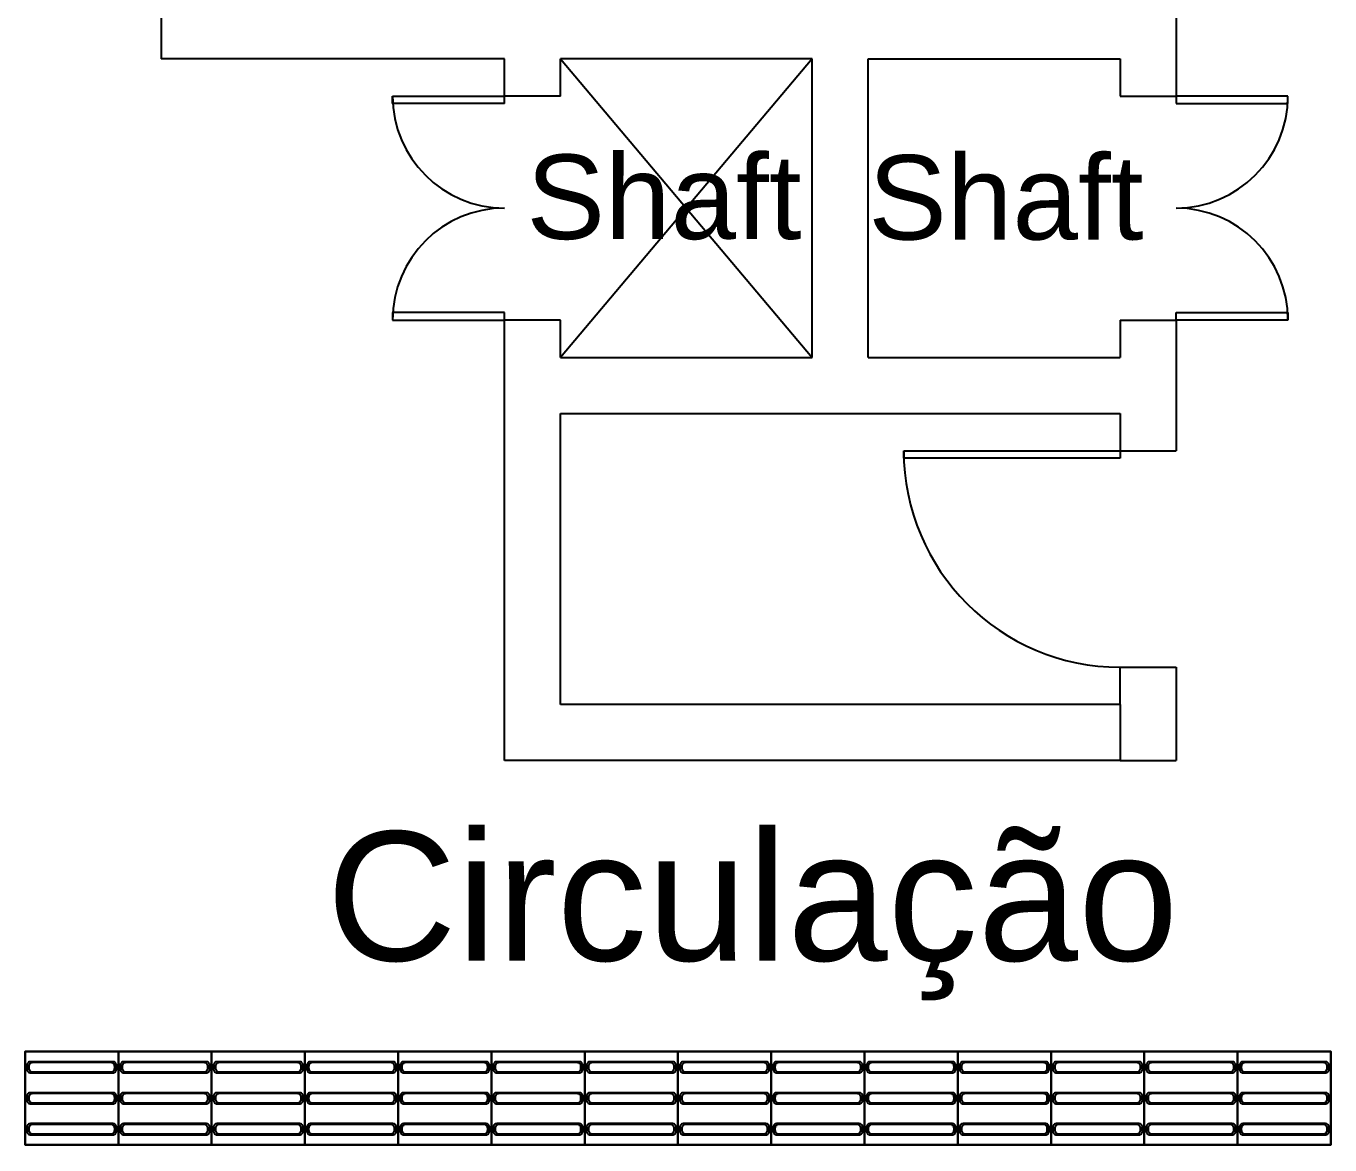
# Model space of a CAD drawing. Header units: millimetres. Extents: x 72331 to 137430, y 77189 to 139414.
# Drawn here: x 97615 to 101110, y 128194 to 131191 of the extents above; entities that cross this region are included whole.
import ezdxf

# ---------------------------------------------------------------- set-up
doc = ezdxf.new("R2010")
doc.units = ezdxf.units.MM
doc.header["$LTSCALE"] = 600
doc.layers.add('ALVENARIA', color=7, linetype='Continuous')
doc.layers.add('Piso Direcional', color=150, linetype='Continuous')
doc.styles.get("Standard").update_dxf_attribs({"font": 'arial.ttf'})

msp = doc.modelspace()

# ---------------------------------------------------------------- linework, layer by layer
for points in [[(97612.3, 128443.5), (97862.3, 128443.5), (97862.3, 128193.5), (97612.3, 128193.5)], [(97862.3, 128443.5), (98112.3, 128443.5), (98112.3, 128193.5), (97862.3, 128193.5)], [(98112.3, 128443.5), (98362.3, 128443.5), (98362.3, 128193.5), (98112.3, 128193.5)], [(98362.3, 128443.5), (98612.3, 128443.5), (98612.3, 128193.5), (98362.3, 128193.5)], [(98612.3, 128443.5), (98862.3, 128443.5), (98862.3, 128193.5), (98612.3, 128193.5)], [(98862.3, 128443.5), (99112.3, 128443.5), (99112.3, 128193.5), (98862.3, 128193.5)], [(99112.3, 128443.5), (99362.3, 128443.5), (99362.3, 128193.5), (99112.3, 128193.5)], [(99362.3, 128443.5), (99612.3, 128443.5), (99612.3, 128193.5), (99362.3, 128193.5)], [(99612.3, 128443.5), (99862.3, 128443.5), (99862.3, 128193.5), (99612.3, 128193.5)], [(99862.3, 128443.5), (100112.3, 128443.5), (100112.3, 128193.5), (99862.3, 128193.5)], [(100112.3, 128443.5), (100362.3, 128443.5), (100362.3, 128193.5), (100112.3, 128193.5)], [(100362.3, 128443.5), (100612.3, 128443.5), (100612.3, 128193.5), (100362.3, 128193.5)], [(100612.3, 128443.5), (100862.3, 128443.5), (100862.3, 128193.5), (100612.3, 128193.5)], [(100862.3, 128443.5), (101112.3, 128443.5), (101112.3, 128193.5), (100862.3, 128193.5)]]:
    msp.add_lwpolyline(points, close=True)
at = {"layer": 'ALVENARIA'}
for p, q in [((100697.3, 133103.5), (100697.3, 131003.5)), ((97977.3, 131253.5), (97977.3, 131103.5)), ((98897.3, 131103.5), (97977.3, 131103.5)), ((98897.3, 131003.5), (98897.3, 131103.5)), ((99722.3, 131103.5), (99047.3, 131103.5)), ((99047.3, 131003.5), (99047.3, 131103.5)), ((99047.3, 131103.5), (99722.3, 130303.5)), ((99722.3, 131103.5), (99047.3, 130303.5)), ((99872.3, 131103.5), (100547.3, 131103.5)), ((100547.3, 131103.5), (100547.3, 131003.5)), ((98597.3, 130983.5), (98597.3, 131003.5)), ((98597.3, 131003.5), (98897.3, 131003.5)), ((99047.3, 131003.5), (98897.3, 131003.5)), ((98897.3, 130983.5), (98897.3, 131003.5)), ((100547.3, 131003.5), (100697.3, 131003.5)), ((100697.3, 131003.5), (100697.3, 130983.5)), ((100997.3, 131003.5), (100697.3, 131003.5)), ((100997.3, 130983.5), (100997.3, 131003.5)), ((98897.3, 130983.5), (98597.3, 130983.5)), ((100697.3, 130983.5), (100997.3, 130983.5)), ((98897.3, 130423.5), (98597.3, 130423.5)), ((98597.3, 130423.5), (98597.3, 130403.5)), ((98597.3, 130403.5), (98897.3, 130403.5)), ((98897.3, 130403.5), (98897.3, 130423.5)), ((98897.3, 130303.5), (98897.3, 130403.5)), ((99047.3, 130403.5), (98897.3, 130403.5)), ((99047.3, 130303.5), (99047.3, 130403.5)), ((100547.3, 130403.5), (100547.3, 130303.5)), ((100547.3, 130403.5), (100697.3, 130403.5)), ((100697.3, 130403.5), (100697.3, 130423.5)), ((100697.3, 130423.5), (100997.3, 130423.5)), ((100697.3, 130403.5), (100697.3, 130053.5)), ((100997.3, 130403.5), (100697.3, 130403.5)), ((100997.3, 130423.5), (100997.3, 130403.5)), ((98897.3, 130153.5), (98897.3, 130303.5)), ((99047.3, 130303.5), (99722.3, 130303.5)), ((99872.3, 130303.5), (100547.3, 130303.5)), ((98897.3, 129223.5), (98897.3, 130153.5)), ((99047.3, 129373.5), (99047.3, 130153.5)), ((99047.3, 130153.5), (100547.3, 130153.5)), ((100547.3, 130153.5), (100547.3, 130053.5)), ((100547.3, 130153.5), (100547.3, 130053.5)), ((99967.3, 130033.5), (99967.3, 130053.5)), ((99967.3, 130053.5), (100547.3, 130053.5)), ((100547.3, 130053.5), (100697.3, 130053.5)), ((100547.3, 130053.5), (100547.3, 130033.5)), ((100547.3, 130033.5), (99967.3, 130033.5)), ((100547.3, 129373.5), (100547.3, 129473.5)), ((100547.3, 129473.5), (100697.3, 129473.5)), ((100697.3, 129473.5), (100697.3, 129223.5)), ((100547.3, 129373.5), (99047.3, 129373.5)), ((100547.3, 129373.5), (100547.3, 129223.5)), ((99047.3, 129223.5), (98897.3, 129223.5)), ((100547.3, 129223.5), (99047.3, 129223.5)), ((100547.3, 129223.5), (100697.3, 129223.5))]:
    msp.add_line(p, q, dxfattribs=at)
for points in [[(99722.3, 130303.5), (99722.3, 131103.5)], [(99872.3, 130303.5), (99872.3, 131103.5)]]:
    msp.add_lwpolyline(points, dxfattribs=at)
for centre, radius, start, end in [((98897.3, 131003.5), 300, 180, 270), ((100697.3, 131003.5), 300, 270, 0), ((98897.3, 130403.5), 300, 90, 180), ((100697.3, 130403.5), 300, 360, 90), ((100547.3, 130053.5), 580, 180, 270)]:
    msp.add_arc(centre, radius, start, end, dxfattribs=at)
at = {"layer": 'Piso Direcional'}
for points in [[(97862.3, 128193.5), (97862.3, 128443.5), (97612.3, 128443.5), (97612.3, 128193.5), (97862.3, 128193.5), (97852.3, 128193.5)], [(98112.3, 128193.5), (98112.3, 128443.5), (97862.3, 128443.5), (97862.3, 128193.5), (98112.3, 128193.5), (98102.3, 128193.5)], [(98362.3, 128193.5), (98362.3, 128443.5), (98112.3, 128443.5), (98112.3, 128193.5), (98362.3, 128193.5), (98352.3, 128193.5)], [(98612.3, 128193.5), (98612.3, 128443.5), (98362.3, 128443.5), (98362.3, 128193.5), (98612.3, 128193.5), (98602.3, 128193.5)], [(98862.3, 128193.5), (98862.3, 128443.5), (98612.3, 128443.5), (98612.3, 128193.5), (98862.3, 128193.5), (98852.3, 128193.5)], [(99112.3, 128193.5), (99112.3, 128443.5), (98862.3, 128443.5), (98862.3, 128193.5), (99112.3, 128193.5), (99102.3, 128193.5)], [(99362.3, 128193.5), (99362.3, 128443.5), (99112.3, 128443.5), (99112.3, 128193.5), (99362.3, 128193.5), (99352.3, 128193.5)], [(99612.3, 128193.5), (99612.3, 128443.5), (99362.3, 128443.5), (99362.3, 128193.5), (99612.3, 128193.5), (99602.3, 128193.5)], [(99862.3, 128193.5), (99862.3, 128443.5), (99612.3, 128443.5), (99612.3, 128193.5), (99862.3, 128193.5), (99852.3, 128193.5)], [(100112.3, 128193.5), (100112.3, 128443.5), (99862.3, 128443.5), (99862.3, 128193.5), (100112.3, 128193.5), (100102.3, 128193.5)], [(100362.3, 128193.5), (100362.3, 128443.5), (100112.3, 128443.5), (100112.3, 128193.5), (100362.3, 128193.5), (100352.3, 128193.5)], [(100612.3, 128193.5), (100612.3, 128443.5), (100362.3, 128443.5), (100362.3, 128193.5), (100612.3, 128193.5), (100602.3, 128193.5)], [(100862.3, 128193.5), (100862.3, 128443.5), (100612.3, 128443.5), (100612.3, 128193.5), (100862.3, 128193.5), (100852.3, 128193.5)], [(101112.3, 128193.5), (101112.3, 128443.5), (100862.3, 128443.5), (100862.3, 128193.5), (101112.3, 128193.5), (101102.3, 128193.5)]]:
    msp.add_lwpolyline(points, dxfattribs=at)
for points in [[(97627.3, 128386.5), (97847.3, 128386.5, 0.414214), (97857.3, 128396.5), (97857.3, 128406.5, 0.414214), (97847.3, 128416.5), (97627.3, 128416.5, 0.414214), (97617.3, 128406.5), (97617.3, 128396.5, 0.414214)], [(97632.3, 128389), (97842.3, 128389, 0.414214), (97852.3, 128399), (97852.3, 128404, 0.414214), (97842.3, 128414), (97632.3, 128414, 0.414214), (97622.3, 128404), (97622.3, 128399, 0.414214)], [(97877.3, 128386.5), (98097.3, 128386.5, 0.414214), (98107.3, 128396.5), (98107.3, 128406.5, 0.414214), (98097.3, 128416.5), (97877.3, 128416.5, 0.414214), (97867.3, 128406.5), (97867.3, 128396.5, 0.414214)], [(97882.3, 128389), (98092.3, 128389, 0.414214), (98102.3, 128399), (98102.3, 128404, 0.414214), (98092.3, 128414), (97882.3, 128414, 0.414214), (97872.3, 128404), (97872.3, 128399, 0.414214)], [(98127.3, 128386.5), (98347.3, 128386.5, 0.414214), (98357.3, 128396.5), (98357.3, 128406.5, 0.414214), (98347.3, 128416.5), (98127.3, 128416.5, 0.414214), (98117.3, 128406.5), (98117.3, 128396.5, 0.414214)], [(98132.3, 128389), (98342.3, 128389, 0.414214), (98352.3, 128399), (98352.3, 128404, 0.414214), (98342.3, 128414), (98132.3, 128414, 0.414214), (98122.3, 128404), (98122.3, 128399, 0.414214)], [(98377.3, 128386.5), (98597.3, 128386.5, 0.414214), (98607.3, 128396.5), (98607.3, 128406.5, 0.414214), (98597.3, 128416.5), (98377.3, 128416.5, 0.414214), (98367.3, 128406.5), (98367.3, 128396.5, 0.414214)], [(98382.3, 128389), (98592.3, 128389, 0.414214), (98602.3, 128399), (98602.3, 128404, 0.414214), (98592.3, 128414), (98382.3, 128414, 0.414214), (98372.3, 128404), (98372.3, 128399, 0.414214)], [(98627.3, 128386.5), (98847.3, 128386.5, 0.414214), (98857.3, 128396.5), (98857.3, 128406.5, 0.414214), (98847.3, 128416.5), (98627.3, 128416.5, 0.414214), (98617.3, 128406.5), (98617.3, 128396.5, 0.414214)], [(98632.3, 128389), (98842.3, 128389, 0.414214), (98852.3, 128399), (98852.3, 128404, 0.414214), (98842.3, 128414), (98632.3, 128414, 0.414214), (98622.3, 128404), (98622.3, 128399, 0.414214)], [(98877.3, 128386.5), (99097.3, 128386.5, 0.414214), (99107.3, 128396.5), (99107.3, 128406.5, 0.414214), (99097.3, 128416.5), (98877.3, 128416.5, 0.414214), (98867.3, 128406.5), (98867.3, 128396.5, 0.414214)], [(98882.3, 128389), (99092.3, 128389, 0.414214), (99102.3, 128399), (99102.3, 128404, 0.414214), (99092.3, 128414), (98882.3, 128414, 0.414214), (98872.3, 128404), (98872.3, 128399, 0.414214)], [(99127.3, 128386.5), (99347.3, 128386.5, 0.414214), (99357.3, 128396.5), (99357.3, 128406.5, 0.414214), (99347.3, 128416.5), (99127.3, 128416.5, 0.414214), (99117.3, 128406.5), (99117.3, 128396.5, 0.414214)], [(99132.3, 128389), (99342.3, 128389, 0.414214), (99352.3, 128399), (99352.3, 128404, 0.414214), (99342.3, 128414), (99132.3, 128414, 0.414214), (99122.3, 128404), (99122.3, 128399, 0.414214)], [(99377.3, 128386.5), (99597.3, 128386.5, 0.414214), (99607.3, 128396.5), (99607.3, 128406.5, 0.414214), (99597.3, 128416.5), (99377.3, 128416.5, 0.414214), (99367.3, 128406.5), (99367.3, 128396.5, 0.414214)], [(99382.3, 128389), (99592.3, 128389, 0.414214), (99602.3, 128399), (99602.3, 128404, 0.414214), (99592.3, 128414), (99382.3, 128414, 0.414214), (99372.3, 128404), (99372.3, 128399, 0.414214)], [(99627.3, 128386.5), (99847.3, 128386.5, 0.414214), (99857.3, 128396.5), (99857.3, 128406.5, 0.414214), (99847.3, 128416.5), (99627.3, 128416.5, 0.414214), (99617.3, 128406.5), (99617.3, 128396.5, 0.414214)], [(99632.3, 128389), (99842.3, 128389, 0.414214), (99852.3, 128399), (99852.3, 128404, 0.414214), (99842.3, 128414), (99632.3, 128414, 0.414214), (99622.3, 128404), (99622.3, 128399, 0.414214)], [(99877.3, 128386.5), (100097.3, 128386.5, 0.414214), (100107.3, 128396.5), (100107.3, 128406.5, 0.414214), (100097.3, 128416.5), (99877.3, 128416.5, 0.414214), (99867.3, 128406.5), (99867.3, 128396.5, 0.414214)], [(99882.3, 128389), (100092.3, 128389, 0.414214), (100102.3, 128399), (100102.3, 128404, 0.414214), (100092.3, 128414), (99882.3, 128414, 0.414214), (99872.3, 128404), (99872.3, 128399, 0.414214)], [(100127.3, 128386.5), (100347.3, 128386.5, 0.414214), (100357.3, 128396.5), (100357.3, 128406.5, 0.414214), (100347.3, 128416.5), (100127.3, 128416.5, 0.414214), (100117.3, 128406.5), (100117.3, 128396.5, 0.414214)], [(100132.3, 128389), (100342.3, 128389, 0.414214), (100352.3, 128399), (100352.3, 128404, 0.414214), (100342.3, 128414), (100132.3, 128414, 0.414214), (100122.3, 128404), (100122.3, 128399, 0.414214)], [(100377.3, 128386.5), (100597.3, 128386.5, 0.414214), (100607.3, 128396.5), (100607.3, 128406.5, 0.414214), (100597.3, 128416.5), (100377.3, 128416.5, 0.414214), (100367.3, 128406.5), (100367.3, 128396.5, 0.414214)], [(100382.3, 128389), (100592.3, 128389, 0.414214), (100602.3, 128399), (100602.3, 128404, 0.414214), (100592.3, 128414), (100382.3, 128414, 0.414214), (100372.3, 128404), (100372.3, 128399, 0.414214)], [(100627.3, 128386.5), (100847.3, 128386.5, 0.414214), (100857.3, 128396.5), (100857.3, 128406.5, 0.414214), (100847.3, 128416.5), (100627.3, 128416.5, 0.414214), (100617.3, 128406.5), (100617.3, 128396.5, 0.414214)], [(100632.3, 128389), (100842.3, 128389, 0.414214), (100852.3, 128399), (100852.3, 128404, 0.414214), (100842.3, 128414), (100632.3, 128414, 0.414214), (100622.3, 128404), (100622.3, 128399, 0.414214)], [(100877.3, 128386.5), (101097.3, 128386.5, 0.414214), (101107.3, 128396.5), (101107.3, 128406.5, 0.414214), (101097.3, 128416.5), (100877.3, 128416.5, 0.414214), (100867.3, 128406.5), (100867.3, 128396.5, 0.414214)], [(100882.3, 128389), (101092.3, 128389, 0.414214), (101102.3, 128399), (101102.3, 128404, 0.414214), (101092.3, 128414), (100882.3, 128414, 0.414214), (100872.3, 128404), (100872.3, 128399, 0.414214)], [(97847.3, 128333.5), (97627.3, 128333.5, 0.414214), (97617.3, 128323.5), (97617.3, 128313.5, 0.414214), (97627.3, 128303.5), (97847.3, 128303.5, 0.414214), (97857.3, 128313.5), (97857.3, 128323.5, 0.414214)], [(97622.3, 128321), (97622.3, 128316, 0.414214), (97632.3, 128306), (97842.3, 128306, 0.414214), (97852.3, 128316), (97852.3, 128321, 0.414214), (97842.3, 128331), (97632.3, 128331, 0.414214)], [(98097.3, 128333.5), (97877.3, 128333.5, 0.414214), (97867.3, 128323.5), (97867.3, 128313.5, 0.414214), (97877.3, 128303.5), (98097.3, 128303.5, 0.414214), (98107.3, 128313.5), (98107.3, 128323.5, 0.414214)], [(97872.3, 128321), (97872.3, 128316, 0.414214), (97882.3, 128306), (98092.3, 128306, 0.414214), (98102.3, 128316), (98102.3, 128321, 0.414214), (98092.3, 128331), (97882.3, 128331, 0.414214)], [(98347.3, 128333.5), (98127.3, 128333.5, 0.414214), (98117.3, 128323.5), (98117.3, 128313.5, 0.414214), (98127.3, 128303.5), (98347.3, 128303.5, 0.414214), (98357.3, 128313.5), (98357.3, 128323.5, 0.414214)], [(98122.3, 128321), (98122.3, 128316, 0.414214), (98132.3, 128306), (98342.3, 128306, 0.414214), (98352.3, 128316), (98352.3, 128321, 0.414214), (98342.3, 128331), (98132.3, 128331, 0.414214)], [(98597.3, 128333.5), (98377.3, 128333.5, 0.414214), (98367.3, 128323.5), (98367.3, 128313.5, 0.414214), (98377.3, 128303.5), (98597.3, 128303.5, 0.414214), (98607.3, 128313.5), (98607.3, 128323.5, 0.414214)], [(98372.3, 128321), (98372.3, 128316, 0.414214), (98382.3, 128306), (98592.3, 128306, 0.414214), (98602.3, 128316), (98602.3, 128321, 0.414214), (98592.3, 128331), (98382.3, 128331, 0.414214)], [(98847.3, 128333.5), (98627.3, 128333.5, 0.414214), (98617.3, 128323.5), (98617.3, 128313.5, 0.414214), (98627.3, 128303.5), (98847.3, 128303.5, 0.414214), (98857.3, 128313.5), (98857.3, 128323.5, 0.414214)], [(98622.3, 128321), (98622.3, 128316, 0.414214), (98632.3, 128306), (98842.3, 128306, 0.414214), (98852.3, 128316), (98852.3, 128321, 0.414214), (98842.3, 128331), (98632.3, 128331, 0.414214)], [(99097.3, 128333.5), (98877.3, 128333.5, 0.414214), (98867.3, 128323.5), (98867.3, 128313.5, 0.414214), (98877.3, 128303.5), (99097.3, 128303.5, 0.414214), (99107.3, 128313.5), (99107.3, 128323.5, 0.414214)], [(98872.3, 128321), (98872.3, 128316, 0.414214), (98882.3, 128306), (99092.3, 128306, 0.414214), (99102.3, 128316), (99102.3, 128321, 0.414214), (99092.3, 128331), (98882.3, 128331, 0.414214)], [(99347.3, 128333.5), (99127.3, 128333.5, 0.414214), (99117.3, 128323.5), (99117.3, 128313.5, 0.414214), (99127.3, 128303.5), (99347.3, 128303.5, 0.414214), (99357.3, 128313.5), (99357.3, 128323.5, 0.414214)], [(99122.3, 128321), (99122.3, 128316, 0.414214), (99132.3, 128306), (99342.3, 128306, 0.414214), (99352.3, 128316), (99352.3, 128321, 0.414214), (99342.3, 128331), (99132.3, 128331, 0.414214)], [(99597.3, 128333.5), (99377.3, 128333.5, 0.414214), (99367.3, 128323.5), (99367.3, 128313.5, 0.414214), (99377.3, 128303.5), (99597.3, 128303.5, 0.414214), (99607.3, 128313.5), (99607.3, 128323.5, 0.414214)], [(99372.3, 128321), (99372.3, 128316, 0.414214), (99382.3, 128306), (99592.3, 128306, 0.414214), (99602.3, 128316), (99602.3, 128321, 0.414214), (99592.3, 128331), (99382.3, 128331, 0.414214)], [(99847.3, 128333.5), (99627.3, 128333.5, 0.414214), (99617.3, 128323.5), (99617.3, 128313.5, 0.414214), (99627.3, 128303.5), (99847.3, 128303.5, 0.414214), (99857.3, 128313.5), (99857.3, 128323.5, 0.414214)], [(99622.3, 128321), (99622.3, 128316, 0.414214), (99632.3, 128306), (99842.3, 128306, 0.414214), (99852.3, 128316), (99852.3, 128321, 0.414214), (99842.3, 128331), (99632.3, 128331, 0.414214)], [(100097.3, 128333.5), (99877.3, 128333.5, 0.414214), (99867.3, 128323.5), (99867.3, 128313.5, 0.414214), (99877.3, 128303.5), (100097.3, 128303.5, 0.414214), (100107.3, 128313.5), (100107.3, 128323.5, 0.414214)], [(99872.3, 128321), (99872.3, 128316, 0.414214), (99882.3, 128306), (100092.3, 128306, 0.414214), (100102.3, 128316), (100102.3, 128321, 0.414214), (100092.3, 128331), (99882.3, 128331, 0.414214)], [(100347.3, 128333.5), (100127.3, 128333.5, 0.414214), (100117.3, 128323.5), (100117.3, 128313.5, 0.414214), (100127.3, 128303.5), (100347.3, 128303.5, 0.414214), (100357.3, 128313.5), (100357.3, 128323.5, 0.414214)], [(100122.3, 128321), (100122.3, 128316, 0.414214), (100132.3, 128306), (100342.3, 128306, 0.414214), (100352.3, 128316), (100352.3, 128321, 0.414214), (100342.3, 128331), (100132.3, 128331, 0.414214)], [(100597.3, 128333.5), (100377.3, 128333.5, 0.414214), (100367.3, 128323.5), (100367.3, 128313.5, 0.414214), (100377.3, 128303.5), (100597.3, 128303.5, 0.414214), (100607.3, 128313.5), (100607.3, 128323.5, 0.414214)], [(100372.3, 128321), (100372.3, 128316, 0.414214), (100382.3, 128306), (100592.3, 128306, 0.414214), (100602.3, 128316), (100602.3, 128321, 0.414214), (100592.3, 128331), (100382.3, 128331, 0.414214)], [(100847.3, 128333.5), (100627.3, 128333.5, 0.414214), (100617.3, 128323.5), (100617.3, 128313.5, 0.414214), (100627.3, 128303.5), (100847.3, 128303.5, 0.414214), (100857.3, 128313.5), (100857.3, 128323.5, 0.414214)], [(100622.3, 128321), (100622.3, 128316, 0.414214), (100632.3, 128306), (100842.3, 128306, 0.414214), (100852.3, 128316), (100852.3, 128321, 0.414214), (100842.3, 128331), (100632.3, 128331, 0.414214)], [(101097.3, 128333.5), (100877.3, 128333.5, 0.414214), (100867.3, 128323.5), (100867.3, 128313.5, 0.414214), (100877.3, 128303.5), (101097.3, 128303.5, 0.414214), (101107.3, 128313.5), (101107.3, 128323.5, 0.414214)], [(100872.3, 128321), (100872.3, 128316, 0.414214), (100882.3, 128306), (101092.3, 128306, 0.414214), (101102.3, 128316), (101102.3, 128321, 0.414214), (101092.3, 128331), (100882.3, 128331, 0.414214)], [(97857.3, 128240.5, 0.414214), (97847.3, 128250.5), (97627.3, 128250.5, 0.414214), (97617.3, 128240.5), (97617.3, 128230.5, 0.414214), (97627.3, 128220.5), (97847.3, 128220.5, 0.414214), (97857.3, 128230.5)], [(97632.3, 128223), (97842.3, 128223, 0.414214), (97852.3, 128233), (97852.3, 128238, 0.414214), (97842.3, 128248), (97632.3, 128248, 0.414214), (97622.3, 128238), (97622.3, 128233, 0.414214)], [(98107.3, 128240.5, 0.414214), (98097.3, 128250.5), (97877.3, 128250.5, 0.414214), (97867.3, 128240.5), (97867.3, 128230.5, 0.414214), (97877.3, 128220.5), (98097.3, 128220.5, 0.414214), (98107.3, 128230.5)], [(97882.3, 128223), (98092.3, 128223, 0.414214), (98102.3, 128233), (98102.3, 128238, 0.414214), (98092.3, 128248), (97882.3, 128248, 0.414214), (97872.3, 128238), (97872.3, 128233, 0.414214)], [(98357.3, 128240.5, 0.414214), (98347.3, 128250.5), (98127.3, 128250.5, 0.414214), (98117.3, 128240.5), (98117.3, 128230.5, 0.414214), (98127.3, 128220.5), (98347.3, 128220.5, 0.414214), (98357.3, 128230.5)], [(98132.3, 128223), (98342.3, 128223, 0.414214), (98352.3, 128233), (98352.3, 128238, 0.414214), (98342.3, 128248), (98132.3, 128248, 0.414214), (98122.3, 128238), (98122.3, 128233, 0.414214)], [(98607.3, 128240.5, 0.414214), (98597.3, 128250.5), (98377.3, 128250.5, 0.414214), (98367.3, 128240.5), (98367.3, 128230.5, 0.414214), (98377.3, 128220.5), (98597.3, 128220.5, 0.414214), (98607.3, 128230.5)], [(98382.3, 128223), (98592.3, 128223, 0.414214), (98602.3, 128233), (98602.3, 128238, 0.414214), (98592.3, 128248), (98382.3, 128248, 0.414214), (98372.3, 128238), (98372.3, 128233, 0.414214)], [(98857.3, 128240.5, 0.414214), (98847.3, 128250.5), (98627.3, 128250.5, 0.414214), (98617.3, 128240.5), (98617.3, 128230.5, 0.414214), (98627.3, 128220.5), (98847.3, 128220.5, 0.414214), (98857.3, 128230.5)], [(98632.3, 128223), (98842.3, 128223, 0.414214), (98852.3, 128233), (98852.3, 128238, 0.414214), (98842.3, 128248), (98632.3, 128248, 0.414214), (98622.3, 128238), (98622.3, 128233, 0.414214)], [(99107.3, 128240.5, 0.414214), (99097.3, 128250.5), (98877.3, 128250.5, 0.414214), (98867.3, 128240.5), (98867.3, 128230.5, 0.414214), (98877.3, 128220.5), (99097.3, 128220.5, 0.414214), (99107.3, 128230.5)], [(98882.3, 128223), (99092.3, 128223, 0.414214), (99102.3, 128233), (99102.3, 128238, 0.414214), (99092.3, 128248), (98882.3, 128248, 0.414214), (98872.3, 128238), (98872.3, 128233, 0.414214)], [(99357.3, 128240.5, 0.414214), (99347.3, 128250.5), (99127.3, 128250.5, 0.414214), (99117.3, 128240.5), (99117.3, 128230.5, 0.414214), (99127.3, 128220.5), (99347.3, 128220.5, 0.414214), (99357.3, 128230.5)], [(99132.3, 128223), (99342.3, 128223, 0.414214), (99352.3, 128233), (99352.3, 128238, 0.414214), (99342.3, 128248), (99132.3, 128248, 0.414214), (99122.3, 128238), (99122.3, 128233, 0.414214)], [(99607.3, 128240.5, 0.414214), (99597.3, 128250.5), (99377.3, 128250.5, 0.414214), (99367.3, 128240.5), (99367.3, 128230.5, 0.414214), (99377.3, 128220.5), (99597.3, 128220.5, 0.414214), (99607.3, 128230.5)], [(99382.3, 128223), (99592.3, 128223, 0.414214), (99602.3, 128233), (99602.3, 128238, 0.414214), (99592.3, 128248), (99382.3, 128248, 0.414214), (99372.3, 128238), (99372.3, 128233, 0.414214)], [(99857.3, 128240.5, 0.414214), (99847.3, 128250.5), (99627.3, 128250.5, 0.414214), (99617.3, 128240.5), (99617.3, 128230.5, 0.414214), (99627.3, 128220.5), (99847.3, 128220.5, 0.414214), (99857.3, 128230.5)], [(99632.3, 128223), (99842.3, 128223, 0.414214), (99852.3, 128233), (99852.3, 128238, 0.414214), (99842.3, 128248), (99632.3, 128248, 0.414214), (99622.3, 128238), (99622.3, 128233, 0.414214)], [(100107.3, 128240.5, 0.414214), (100097.3, 128250.5), (99877.3, 128250.5, 0.414214), (99867.3, 128240.5), (99867.3, 128230.5, 0.414214), (99877.3, 128220.5), (100097.3, 128220.5, 0.414214), (100107.3, 128230.5)], [(99882.3, 128223), (100092.3, 128223, 0.414214), (100102.3, 128233), (100102.3, 128238, 0.414214), (100092.3, 128248), (99882.3, 128248, 0.414214), (99872.3, 128238), (99872.3, 128233, 0.414214)], [(100357.3, 128240.5, 0.414214), (100347.3, 128250.5), (100127.3, 128250.5, 0.414214), (100117.3, 128240.5), (100117.3, 128230.5, 0.414214), (100127.3, 128220.5), (100347.3, 128220.5, 0.414214), (100357.3, 128230.5)], [(100132.3, 128223), (100342.3, 128223, 0.414214), (100352.3, 128233), (100352.3, 128238, 0.414214), (100342.3, 128248), (100132.3, 128248, 0.414214), (100122.3, 128238), (100122.3, 128233, 0.414214)], [(100607.3, 128240.5, 0.414214), (100597.3, 128250.5), (100377.3, 128250.5, 0.414214), (100367.3, 128240.5), (100367.3, 128230.5, 0.414214), (100377.3, 128220.5), (100597.3, 128220.5, 0.414214), (100607.3, 128230.5)], [(100382.3, 128223), (100592.3, 128223, 0.414214), (100602.3, 128233), (100602.3, 128238, 0.414214), (100592.3, 128248), (100382.3, 128248, 0.414214), (100372.3, 128238), (100372.3, 128233, 0.414214)], [(100857.3, 128240.5, 0.414214), (100847.3, 128250.5), (100627.3, 128250.5, 0.414214), (100617.3, 128240.5), (100617.3, 128230.5, 0.414214), (100627.3, 128220.5), (100847.3, 128220.5, 0.414214), (100857.3, 128230.5)], [(100632.3, 128223), (100842.3, 128223, 0.414214), (100852.3, 128233), (100852.3, 128238, 0.414214), (100842.3, 128248), (100632.3, 128248, 0.414214), (100622.3, 128238), (100622.3, 128233, 0.414214)], [(101107.3, 128240.5, 0.414214), (101097.3, 128250.5), (100877.3, 128250.5, 0.414214), (100867.3, 128240.5), (100867.3, 128230.5, 0.414214), (100877.3, 128220.5), (101097.3, 128220.5, 0.414214), (101107.3, 128230.5)], [(100882.3, 128223), (101092.3, 128223, 0.414214), (101102.3, 128233), (101102.3, 128238, 0.414214), (101092.3, 128248), (100882.3, 128248, 0.414214), (100872.3, 128238), (100872.3, 128233, 0.414214)]]:
    msp.add_lwpolyline(points, format="xyb", close=True, dxfattribs=at)

# ---------------------------------------------------------------- texts
for s, height, p in [('Shaft', 226.27, (98955.8, 130620.5)), ('Shaft', 226.27, (99872.3, 130619.1)), ('Circulação', 346.1, (98419.8, 128687.1))]:
    msp.add_text(s, height=height).set_placement(p)

doc.saveas('drawing.dxf')
